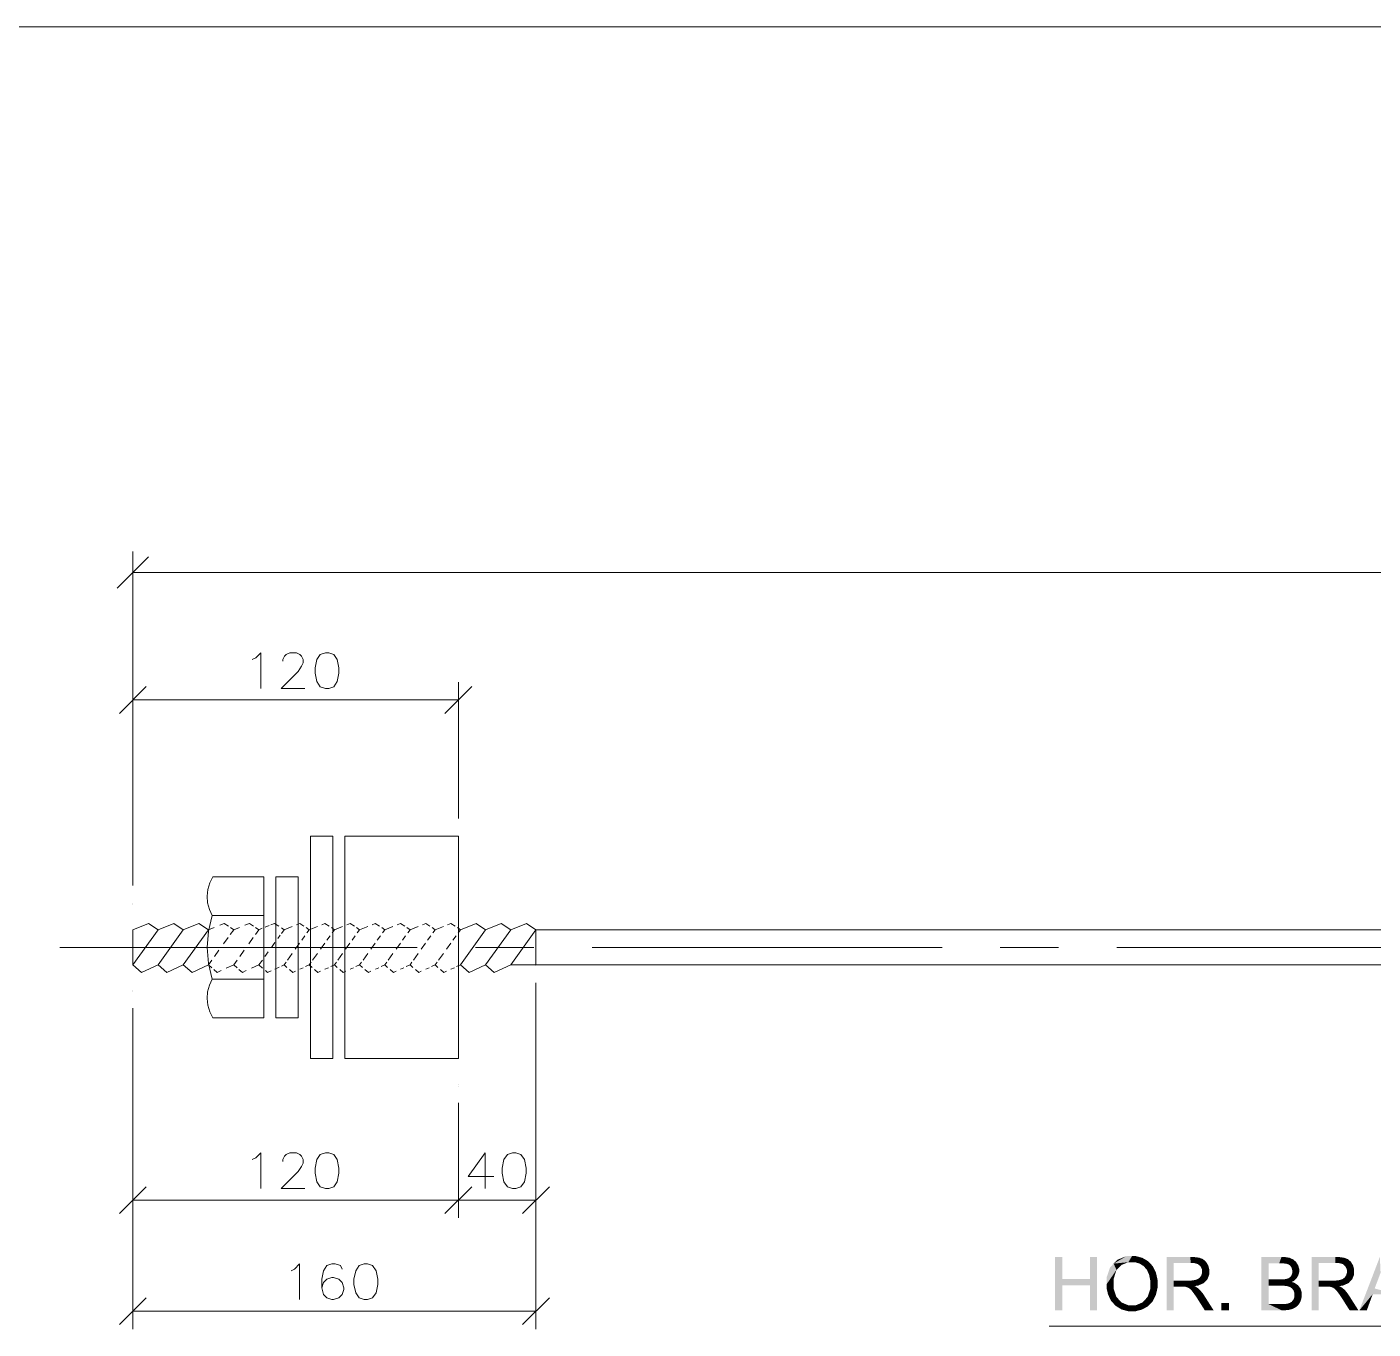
# Model space of a CAD drawing. Header units: millimetres. Extents: x 2 to 579, y 1 to 405.
# Drawn here: x 145.9 to 203.6, y 152.9 to 208.7 of the extents above; entities that cross this region are included whole.
import ezdxf

# ---------------------------------------------------------------- set-up
doc = ezdxf.new("R2010")
doc.units = ezdxf.units.MM
doc.linetypes.add('XKITLINE00', pattern=[0])
doc.layers.add('GraphicObject', color=6, linetype='Continuous', lineweight=0)
doc.layers.add('LinkedObject', color=7, linetype='Continuous', lineweight=0)

# ---------------------------------------------------------------- blocks, each defined once
blk = doc.blocks.new('*A3')
at = {"layer": 'GraphicObject', "color": 3, "linetype": 'XKITLINE00', "lineweight": 0}
blk.add_line((278.51, 208.683), (143.95, 208.683), dxfattribs=at)
blk = doc.blocks.new('*A4')
at = {"layer": 'LinkedObject'}
for points in [[(190.293, 155.003), (189.991, 153.656), (189.991, 155.943)], [(190.293, 155.003), (189.991, 155.943), (190.293, 155.943)], [(191.784, 155.943), (191.482, 155.003), (191.482, 155.943)], [(191.482, 154.733), (191.482, 155.003), (191.784, 155.943)], [(191.482, 154.733), (191.784, 155.943), (191.784, 153.656)], [(193.046, 155.982), (192.499, 155.66), (192.652, 155.821)], [(193.288, 155.982), (192.499, 155.66), (193.046, 155.982)], [(193.129, 155.721), (192.499, 155.66), (193.288, 155.982)], [(193.129, 155.721), (193.288, 155.982), (193.289, 155.721)], [(193.288, 155.982), (193.403, 155.721), (193.289, 155.721)], [(193.732, 155.906), (193.288, 155.982), (193.446, 155.982)], [(193.859, 155.831), (193.288, 155.982), (193.732, 155.906)], [(193.607, 155.664), (193.288, 155.982), (193.859, 155.831)], [(193.403, 155.721), (193.288, 155.982), (193.607, 155.664)], [(193.607, 155.664), (193.859, 155.831), (193.698, 155.607)], [(193.859, 155.831), (193.789, 155.549), (193.698, 155.607)], [(193.789, 155.549), (193.859, 155.831), (193.927, 155.388)], [(194.18, 155.544), (193.859, 155.831), (193.986, 155.755)], [(194.246, 155.409), (193.859, 155.831), (194.18, 155.544)], [(193.927, 155.388), (193.859, 155.831), (194.246, 155.409)], [(195.077, 154.934), (194.775, 153.656), (194.775, 155.943)], [(194.775, 155.943), (195.077, 155.691), (195.077, 154.934)], [(195.8, 155.691), (194.775, 155.943), (195.787, 155.943)], [(195.077, 155.691), (194.775, 155.943), (195.8, 155.691)], [(195.787, 155.943), (195.927, 155.691), (195.8, 155.691)], [(196.172, 155.912), (195.787, 155.943), (195.94, 155.943)], [(196.251, 155.881), (195.787, 155.943), (196.172, 155.912)], [(196.113, 155.639), (195.787, 155.943), (196.251, 155.881)], [(195.927, 155.691), (195.787, 155.943), (196.113, 155.639)], [(196.251, 155.881), (196.171, 155.587), (196.113, 155.639)], [(196.331, 155.851), (196.171, 155.587), (196.251, 155.881)], [(196.171, 155.587), (196.331, 155.851), (196.23, 155.535)], [(196.23, 155.535), (196.331, 155.851), (196.505, 155.664)], [(196.505, 155.664), (196.331, 155.851), (196.458, 155.742)], [(198.837, 155.943), (199.139, 154.713), (198.837, 153.656)], [(199.139, 154.982), (199.139, 154.713), (198.837, 155.943)], [(198.837, 155.943), (199.139, 155.673), (199.139, 154.982)], [(199.597, 155.673), (198.837, 155.943), (199.695, 155.943)], [(199.139, 155.673), (198.837, 155.943), (199.597, 155.673)], [(199.597, 155.673), (199.695, 155.943), (199.72, 155.673)], [(199.695, 155.943), (199.894, 155.657), (199.72, 155.673)], [(199.826, 155.943), (199.894, 155.657), (199.695, 155.943)], [(200.037, 155.908), (199.894, 155.657), (199.826, 155.943)], [(199.894, 155.657), (200.037, 155.908), (199.945, 155.641)], [(199.945, 155.641), (200.037, 155.908), (199.996, 155.625)], [(199.996, 155.625), (200.037, 155.908), (200.116, 155.874)], [(200.116, 155.874), (200.074, 155.566), (199.996, 155.625)], [(200.195, 155.839), (200.074, 155.566), (200.116, 155.874)], [(200.319, 155.732), (200.074, 155.566), (200.195, 155.839)], [(201.286, 154.934), (200.984, 153.656), (200.984, 155.943)], [(200.984, 155.943), (201.286, 155.691), (201.286, 154.934)], [(202.009, 155.691), (200.984, 155.943), (201.996, 155.943)], [(201.286, 155.691), (200.984, 155.943), (202.009, 155.691)], [(201.996, 155.943), (202.136, 155.691), (202.009, 155.691)], [(202.381, 155.912), (201.996, 155.943), (202.149, 155.943)], [(202.46, 155.881), (201.996, 155.943), (202.381, 155.912)], [(202.322, 155.639), (201.996, 155.943), (202.46, 155.881)], [(202.136, 155.691), (201.996, 155.943), (202.322, 155.639)], [(202.46, 155.881), (202.38, 155.587), (202.322, 155.639)], [(202.54, 155.851), (202.38, 155.587), (202.46, 155.881)], [(202.38, 155.587), (202.54, 155.851), (202.439, 155.535)], [(202.439, 155.535), (202.54, 155.851), (202.714, 155.664)], [(202.714, 155.664), (202.54, 155.851), (202.667, 155.742)], [(203.912, 155.943), (203.943, 155.265), (203.034, 153.656)], [(192.499, 155.66), (192.193, 154.769), (192.346, 155.499)], [(192.62, 155.39), (192.193, 154.769), (192.499, 155.66)], [(192.346, 155.499), (192.193, 154.769), (192.193, 155.054)], [(192.504, 155.022), (192.193, 154.769), (192.62, 155.39)], [(192.852, 155.611), (192.499, 155.66), (193.129, 155.721)], [(192.499, 155.66), (192.852, 155.611), (192.736, 155.501)], [(192.62, 155.39), (192.499, 155.66), (192.736, 155.501)], [(193.927, 155.388), (194.246, 155.409), (193.974, 155.284)], [(194.246, 155.409), (194.021, 155.18), (193.974, 155.284)], [(194.021, 155.18), (194.246, 155.409), (194.069, 154.936)], [(194.069, 154.936), (194.246, 155.409), (194.38, 154.967)], [(194.38, 154.967), (194.246, 155.409), (194.313, 155.274)], [(196.505, 155.664), (196.289, 155.401), (196.23, 155.535)], [(196.259, 155.162), (196.6, 155.319), (196.443, 154.909)], [(196.289, 155.265), (196.6, 155.319), (196.259, 155.162)], [(196.553, 155.586), (196.289, 155.401), (196.505, 155.664)], [(196.6, 155.413), (196.289, 155.401), (196.553, 155.586)], [(196.6, 155.319), (196.289, 155.401), (196.6, 155.413)], [(196.289, 155.401), (196.6, 155.319), (196.289, 155.32)], [(196.6, 155.319), (196.289, 155.265), (196.289, 155.32)], [(196.443, 154.909), (196.6, 155.319), (196.522, 154.992)], [(196.522, 154.992), (196.6, 155.319), (196.6, 155.197)], [(200.364, 155.66), (200.074, 155.566), (200.319, 155.732)], [(200.074, 155.566), (200.364, 155.66), (200.102, 155.523)], [(200.364, 155.66), (200.129, 155.479), (200.102, 155.523)], [(200.127, 155.163), (200.454, 155.358), (200.374, 155.082)], [(200.156, 155.262), (200.454, 155.358), (200.127, 155.163)], [(200.129, 155.479), (200.364, 155.66), (200.156, 155.379)], [(200.156, 155.379), (200.364, 155.66), (200.454, 155.358)], [(200.454, 155.358), (200.156, 155.322), (200.156, 155.379)], [(200.156, 155.322), (200.454, 155.358), (200.156, 155.262)], [(200.454, 155.437), (200.364, 155.66), (200.409, 155.588)], [(200.454, 155.358), (200.364, 155.66), (200.454, 155.437)], [(200.374, 155.082), (200.454, 155.358), (200.414, 155.146)], [(200.414, 155.146), (200.454, 155.358), (200.454, 155.285)], [(202.714, 155.664), (202.498, 155.401), (202.439, 155.535)], [(202.468, 155.162), (202.809, 155.319), (202.652, 154.909)], [(202.498, 155.265), (202.809, 155.319), (202.468, 155.162)], [(202.762, 155.586), (202.498, 155.401), (202.714, 155.664)], [(202.809, 155.413), (202.498, 155.401), (202.762, 155.586)], [(202.809, 155.319), (202.498, 155.401), (202.809, 155.413)], [(202.498, 155.401), (202.809, 155.319), (202.498, 155.32)], [(202.809, 155.319), (202.498, 155.265), (202.498, 155.32)], [(202.652, 154.909), (202.809, 155.319), (202.731, 154.992)], [(202.731, 154.992), (202.809, 155.319), (202.809, 155.197)], [(203.034, 153.656), (203.943, 155.265), (203.69, 154.596)], [(190.293, 154.733), (189.991, 153.656), (190.293, 155.003)], [(189.991, 153.656), (190.293, 154.733), (190.293, 153.656)], [(190.293, 155.003), (191.482, 154.733), (190.293, 154.733)], [(191.482, 155.003), (191.482, 154.733), (190.293, 155.003)], [(191.482, 154.733), (191.784, 153.656), (191.482, 153.656)], [(192.193, 154.769), (192.504, 155.022), (192.504, 154.764)], [(192.193, 154.769), (192.504, 154.558), (192.193, 154.619)], [(192.504, 154.558), (192.193, 154.769), (192.504, 154.764)], [(193.958, 154.236), (194.38, 154.796), (194.239, 154.174)], [(194.069, 154.576), (194.38, 154.796), (193.958, 154.236)], [(194.069, 154.797), (194.38, 154.967), (194.38, 154.796)], [(194.069, 154.936), (194.38, 154.967), (194.069, 154.797)], [(194.38, 154.796), (194.069, 154.576), (194.069, 154.797)], [(194.239, 154.174), (194.38, 154.796), (194.309, 154.311)], [(194.309, 154.311), (194.38, 154.796), (194.38, 154.622)], [(195.077, 154.934), (195.077, 154.671), (194.775, 153.656)], [(195.427, 154.671), (195.077, 154.934), (195.726, 154.934)], [(195.077, 154.671), (195.077, 154.934), (195.427, 154.671)], [(195.427, 154.671), (195.726, 154.934), (195.486, 154.671)], [(195.486, 154.671), (195.726, 154.934), (195.57, 154.666)], [(195.57, 154.666), (195.726, 154.934), (195.596, 154.661)], [(195.596, 154.661), (195.726, 154.934), (195.631, 154.652)], [(195.631, 154.652), (195.726, 154.934), (195.7, 154.622)], [(195.7, 154.622), (195.726, 154.934), (195.83, 154.934)], [(195.7, 154.622), (195.83, 154.934), (195.733, 154.6)], [(195.83, 154.934), (195.957, 154.697), (195.733, 154.6)], [(195.733, 154.6), (195.957, 154.697), (195.767, 154.578)], [(195.957, 154.697), (195.844, 154.502), (195.767, 154.578)], [(195.992, 154.956), (195.957, 154.697), (195.83, 154.934)], [(196.017, 154.668), (195.844, 154.502), (195.957, 154.697)], [(195.957, 154.697), (195.992, 154.956), (196.121, 154.719)], [(196.051, 154.977), (196.443, 154.909), (195.992, 154.956)], [(196.364, 154.825), (195.992, 154.956), (196.443, 154.909)], [(196.121, 154.719), (195.992, 154.956), (196.364, 154.825)], [(196.109, 154.999), (196.443, 154.909), (196.051, 154.977)], [(196.443, 154.909), (196.109, 154.999), (196.198, 155.067)], [(196.228, 155.115), (196.443, 154.909), (196.198, 155.067)], [(196.259, 155.162), (196.443, 154.909), (196.228, 155.115)], [(198.837, 153.656), (199.139, 154.713), (199.139, 153.926)], [(199.669, 154.713), (199.139, 154.982), (199.634, 154.982)], [(199.139, 154.713), (199.139, 154.982), (199.669, 154.713)], [(199.778, 154.713), (199.634, 154.982), (199.735, 154.982)], [(199.669, 154.713), (199.634, 154.982), (199.778, 154.713)], [(199.88, 154.996), (200.134, 154.873), (199.735, 154.982)], [(199.735, 154.982), (200.134, 154.873), (199.778, 154.713)], [(199.778, 154.713), (200.134, 154.873), (199.946, 154.693)], [(199.923, 155.009), (200.215, 154.912), (199.88, 154.996)], [(200.134, 154.873), (199.88, 154.996), (200.215, 154.912)], [(199.981, 155.026), (200.215, 154.912), (199.923, 155.009)], [(200.134, 154.873), (200.004, 154.674), (199.946, 154.693)], [(200.068, 155.083), (200.215, 154.912), (199.981, 155.026)], [(200.004, 154.674), (200.134, 154.873), (200.062, 154.655)], [(200.062, 154.655), (200.134, 154.873), (200.153, 154.589)], [(200.374, 155.082), (200.068, 155.083), (200.127, 155.163)], [(200.335, 155.017), (200.068, 155.083), (200.374, 155.082)], [(200.215, 154.912), (200.068, 155.083), (200.335, 155.017)], [(200.397, 154.739), (200.134, 154.873), (200.238, 154.842)], [(200.153, 154.589), (200.134, 154.873), (200.397, 154.739)], [(200.153, 154.589), (200.397, 154.739), (200.186, 154.542)], [(200.186, 154.542), (200.397, 154.739), (200.219, 154.494)], [(200.219, 154.494), (200.397, 154.739), (200.452, 154.665)], [(201.286, 154.934), (201.286, 154.671), (200.984, 153.656)], [(201.637, 154.671), (201.286, 154.934), (201.936, 154.934)], [(201.286, 154.671), (201.286, 154.934), (201.637, 154.671)], [(201.637, 154.671), (201.936, 154.934), (201.695, 154.671)], [(201.695, 154.671), (201.936, 154.934), (201.779, 154.666)], [(201.779, 154.666), (201.936, 154.934), (201.805, 154.661)], [(201.805, 154.661), (201.936, 154.934), (201.84, 154.652)], [(201.84, 154.652), (201.936, 154.934), (201.909, 154.622)], [(201.909, 154.622), (201.936, 154.934), (202.039, 154.934)], [(201.909, 154.622), (202.039, 154.934), (201.943, 154.6)], [(202.039, 154.934), (202.166, 154.697), (201.943, 154.6)], [(201.943, 154.6), (202.166, 154.697), (201.976, 154.578)], [(202.166, 154.697), (202.053, 154.502), (201.976, 154.578)], [(202.201, 154.956), (202.166, 154.697), (202.039, 154.934)], [(202.226, 154.668), (202.053, 154.502), (202.166, 154.697)], [(202.166, 154.697), (202.201, 154.956), (202.33, 154.719)], [(202.26, 154.977), (202.652, 154.909), (202.201, 154.956)], [(202.573, 154.825), (202.201, 154.956), (202.652, 154.909)], [(202.33, 154.719), (202.201, 154.956), (202.573, 154.825)], [(202.318, 154.999), (202.652, 154.909), (202.26, 154.977)], [(202.652, 154.909), (202.318, 154.999), (202.407, 155.067)], [(202.437, 155.115), (202.652, 154.909), (202.407, 155.067)], [(202.468, 155.162), (202.652, 154.909), (202.437, 155.115)], [(192.193, 154.619), (192.504, 154.558), (192.259, 154.333)], [(192.259, 154.333), (192.504, 154.558), (192.324, 154.199)], [(192.324, 154.199), (192.504, 154.558), (192.615, 154.232)], [(192.615, 154.232), (192.582, 153.851), (192.324, 154.199)], [(192.324, 154.199), (192.582, 153.851), (192.39, 154.064)], [(192.727, 154.113), (192.582, 153.851), (192.615, 154.232)], [(192.582, 153.851), (192.727, 154.113), (192.709, 153.773)], [(192.709, 153.773), (192.727, 154.113), (192.838, 153.994)], [(193.848, 154.116), (193.97, 153.829), (193.737, 153.996)], [(194.239, 154.174), (193.848, 154.116), (193.958, 154.236)], [(194.169, 154.036), (193.848, 154.116), (194.239, 154.174)], [(193.97, 153.829), (193.848, 154.116), (194.169, 154.036)], [(194.775, 153.656), (195.077, 154.671), (195.077, 153.656)], [(195.844, 154.502), (196.017, 154.668), (195.887, 154.447)], [(195.887, 154.447), (196.017, 154.668), (195.93, 154.392)], [(195.93, 154.392), (196.017, 154.668), (196.139, 154.583)], [(196.139, 154.583), (196.039, 154.235), (195.93, 154.392)], [(196.139, 154.583), (196.017, 154.668), (196.108, 154.611)], [(196.205, 154.522), (196.039, 154.235), (196.139, 154.583)], [(196.331, 154.37), (196.039, 154.235), (196.205, 154.522)], [(196.039, 154.235), (196.331, 154.37), (196.105, 154.132)], [(196.105, 154.132), (196.331, 154.37), (196.39, 154.278)], [(196.105, 154.132), (196.39, 154.278), (196.407, 153.656)], [(196.407, 153.656), (196.39, 154.278), (196.785, 153.656)], [(200.207, 154.126), (200.496, 154.02), (200.184, 154.085)], [(200.496, 154.02), (200.207, 154.126), (200.23, 154.168)], [(200.452, 154.665), (200.252, 154.383), (200.219, 154.494)], [(200.23, 154.168), (200.563, 154.319), (200.496, 154.02)], [(200.252, 154.265), (200.563, 154.319), (200.23, 154.168)], [(200.508, 154.592), (200.252, 154.383), (200.452, 154.665)], [(200.563, 154.419), (200.252, 154.383), (200.508, 154.592)], [(200.563, 154.319), (200.252, 154.383), (200.563, 154.419)], [(200.252, 154.383), (200.563, 154.319), (200.252, 154.319)], [(200.563, 154.319), (200.252, 154.265), (200.252, 154.319)], [(200.496, 154.02), (200.563, 154.319), (200.529, 154.089)], [(200.529, 154.089), (200.563, 154.319), (200.563, 154.239)], [(200.984, 153.656), (201.286, 154.671), (201.286, 153.656)], [(202.053, 154.502), (202.226, 154.668), (202.096, 154.447)], [(202.096, 154.447), (202.226, 154.668), (202.139, 154.392)], [(202.139, 154.392), (202.226, 154.668), (202.348, 154.583)], [(202.348, 154.583), (202.248, 154.235), (202.139, 154.392)], [(202.348, 154.583), (202.226, 154.668), (202.317, 154.611)], [(202.415, 154.522), (202.248, 154.235), (202.348, 154.583)], [(202.54, 154.37), (202.248, 154.235), (202.415, 154.522)], [(202.248, 154.235), (202.54, 154.37), (202.314, 154.132)], [(202.314, 154.132), (202.54, 154.37), (202.599, 154.278)], [(202.314, 154.132), (202.599, 154.278), (202.616, 153.656)], [(202.616, 153.656), (202.599, 154.278), (202.994, 153.656)], [(203.604, 154.349), (203.034, 153.656), (203.69, 154.596)], [(203.034, 153.656), (203.604, 154.349), (203.353, 153.656)], [(203.69, 154.596), (204.562, 154.349), (203.604, 154.349)], [(192.838, 153.994), (193.286, 153.617), (192.709, 153.773)], [(192.709, 153.773), (193.286, 153.617), (192.836, 153.695)], [(192.836, 153.695), (193.286, 153.617), (193.125, 153.617)], [(193.117, 153.876), (193.286, 153.617), (192.838, 153.994)], [(193.286, 153.617), (193.117, 153.876), (193.285, 153.876)], [(193.456, 153.876), (193.286, 153.617), (193.285, 153.876)], [(193.286, 153.617), (193.456, 153.876), (193.435, 153.617)], [(193.435, 153.617), (193.456, 153.876), (193.713, 153.688)], [(193.842, 153.758), (193.456, 153.876), (193.737, 153.996)], [(193.713, 153.688), (193.456, 153.876), (193.842, 153.758)], [(193.737, 153.996), (193.97, 153.829), (193.842, 153.758)], [(197.439, 153.976), (197.119, 153.656), (197.119, 153.976)], [(197.439, 153.656), (197.119, 153.656), (197.439, 153.976)], [(199.139, 153.926), (199.709, 153.656), (198.837, 153.656)], [(199.71, 153.926), (199.709, 153.656), (199.139, 153.926)], [(199.71, 153.926), (199.818, 153.656), (199.709, 153.656)], [(199.783, 153.926), (199.818, 153.656), (199.71, 153.926)], [(199.886, 153.931), (200.002, 153.675), (199.783, 153.926)], [(199.783, 153.926), (200.002, 153.675), (199.818, 153.656)], [(199.916, 153.937), (200.002, 153.675), (199.886, 153.931)], [(200.078, 153.694), (199.916, 153.937), (199.968, 153.946)], [(200.002, 153.675), (199.916, 153.937), (200.078, 153.694)], [(200.056, 153.977), (200.328, 153.807), (199.968, 153.946)], [(199.968, 153.946), (200.328, 153.807), (200.078, 153.694)], [(200.091, 153.999), (200.328, 153.807), (200.056, 153.977)], [(200.078, 153.694), (200.328, 153.807), (200.153, 153.713)], [(200.328, 153.807), (200.091, 153.999), (200.126, 154.021)], [(200.184, 154.085), (200.496, 154.02), (200.126, 154.021)], [(200.126, 154.021), (200.496, 154.02), (200.328, 153.807)], [(200.153, 153.713), (200.328, 153.807), (200.278, 153.77)], [(200.328, 153.807), (200.496, 154.02), (200.378, 153.845)], [(200.378, 153.845), (200.496, 154.02), (200.462, 153.951)]]:
    blk.add_hatch(color=7, dxfattribs=at).paths.add_polyline_path(points, flags=17)
at = {"layer": 'LinkedObject', "color": 1, "linetype": 'XKITLINE00', "lineweight": 0}
for p, q in [((151.126, 185.969), (149.776, 184.619)), ((150.451, 171.957), (150.451, 186.194)), ((272.926, 185.294), (150.451, 185.294)), ((151.025, 180.399), (149.877, 179.251)), ((150.451, 171.874), (150.451, 180.59)), ((163.831, 179.251), (164.978, 180.399)), ((164.404, 174.75), (164.404, 180.59)), ((164.404, 179.825), (150.451, 179.825)), ((167.731, 167.698), (167.731, 152.853)), ((167.731, 167.655), (167.731, 157.616)), ((150.451, 166.618), (150.451, 157.616)), ((150.451, 166.566), (150.451, 152.853)), ((164.404, 162.559), (164.404, 157.616)), ((164.404, 162.507), (164.404, 157.616)), ((151.025, 158.955), (149.877, 157.807)), ((163.831, 157.807), (164.978, 158.955)), ((164.978, 158.955), (163.831, 157.807)), ((167.157, 157.807), (168.305, 158.955)), ((164.404, 158.381), (150.451, 158.381)), ((167.731, 158.381), (164.404, 158.381)), ((151.025, 154.192), (149.877, 153.044)), ((167.157, 153.044), (168.305, 154.192)), ((150.451, 153.618), (167.731, 153.618))]:
    blk.add_line(p, q, dxfattribs=at)
at = {"layer": 'LinkedObject', "color": 7, "linetype": 'XKITLINE00', "lineweight": 0}
for p, q in [((150.451, 185.294), (150.451, 185.294)), ((155.715, 181.634), (155.934, 181.852)), ((155.934, 181.852), (155.934, 180.322)), ((157.027, 181.779), (157.173, 181.852)), ((157.173, 181.852), (157.464, 181.852)), ((157.464, 181.852), (157.61, 181.779)), ((158.703, 181.852), (158.484, 181.779)), ((158.848, 181.852), (158.703, 181.852)), ((159.067, 181.779), (158.848, 181.852)), ((155.57, 181.561), (155.715, 181.634)), ((156.881, 181.561), (156.954, 181.707)), ((156.881, 181.488), (156.881, 181.561)), ((156.954, 181.707), (157.027, 181.779)), ((157.683, 181.269), (157.537, 181.051)), ((157.61, 181.779), (157.683, 181.707)), ((157.683, 181.707), (157.755, 181.561)), ((157.755, 181.415), (157.683, 181.269)), ((157.755, 181.561), (157.755, 181.415)), ((158.338, 181.561), (158.265, 181.197)), ((158.484, 181.779), (158.338, 181.561)), ((159.213, 181.561), (159.067, 181.779)), ((159.285, 181.197), (159.213, 181.561)), ((157.537, 181.051), (156.808, 180.322)), ((158.265, 181.197), (158.265, 180.978)), ((158.265, 180.978), (158.338, 180.614)), ((159.213, 180.614), (159.285, 180.978)), ((159.285, 180.978), (159.285, 181.197)), ((156.808, 180.322), (157.828, 180.322)), ((158.338, 180.614), (158.484, 180.395)), ((158.484, 180.395), (158.703, 180.322)), ((158.703, 180.322), (158.848, 180.322)), ((158.848, 180.322), (159.067, 180.395)), ((159.067, 180.395), (159.213, 180.614)), ((150.451, 179.825), (150.451, 179.825)), ((164.404, 173.985), (164.404, 173.985)), ((150.451, 171.109), (150.451, 171.109)), ((150.451, 171.057), (150.451, 171.057)), ((150.451, 169.977), (151.124, 170.247)), ((150.451, 168.463), (151.531, 169.977)), ((150.451, 169.977), (150.451, 168.463)), ((151.124, 170.247), (151.531, 169.977)), ((151.531, 169.977), (152.204, 170.247)), ((151.531, 168.463), (152.611, 169.977)), ((152.204, 170.247), (152.611, 169.977)), ((152.611, 169.977), (153.284, 170.247)), ((152.611, 168.463), (153.691, 169.977)), ((153.284, 170.247), (153.691, 169.977)), ((153.691, 169.977), (153.94, 170.077)), ((154.171, 170.169), (154.364, 170.247)), ((154.364, 170.247), (154.548, 170.125)), ((154.624, 169.772), (154.771, 169.977)), ((154.633, 170.069), (154.771, 169.977)), ((154.771, 169.977), (155.02, 170.077)), ((155.251, 170.169), (155.444, 170.247)), ((155.444, 170.247), (155.628, 170.125)), ((155.704, 169.772), (155.851, 169.977)), ((155.713, 170.069), (155.851, 169.977)), ((155.851, 169.977), (155.997, 170.036)), ((156.121, 170.085), (156.292, 170.154)), ((156.362, 170.182), (156.524, 170.247)), ((156.524, 170.247), (156.708, 170.125)), ((156.662, 169.6), (156.767, 169.747)), ((156.816, 170.053), (156.931, 169.977)), ((156.816, 169.816), (156.931, 169.977)), ((156.931, 169.977), (157.281, 170.117)), ((157.464, 170.19), (157.604, 170.247)), ((157.604, 170.247), (157.785, 170.127)), ((157.688, 169.525), (157.824, 169.715)), ((157.881, 170.064), (158.011, 169.977)), ((157.911, 169.837), (158.011, 169.977)), ((158.011, 169.977), (158.361, 170.117)), ((158.544, 170.19), (158.684, 170.247)), ((158.684, 170.247), (158.865, 170.127)), ((158.768, 169.525), (158.904, 169.715)), ((158.961, 170.064), (159.091, 169.977)), ((158.991, 169.837), (159.091, 169.977)), ((159.091, 169.977), (159.441, 170.117)), ((159.624, 170.19), (159.764, 170.247)), ((159.764, 170.247), (159.945, 170.127)), ((159.848, 169.525), (159.984, 169.715)), ((160.041, 170.064), (160.171, 169.977)), ((160.071, 169.837), (160.171, 169.977)), ((160.171, 169.977), (160.521, 170.117)), ((160.704, 170.19), (160.844, 170.247)), ((160.844, 170.247), (161.025, 170.127)), ((160.928, 169.525), (161.064, 169.715)), ((161.121, 170.064), (161.251, 169.977)), ((161.151, 169.837), (161.251, 169.977)), ((161.251, 169.977), (161.601, 170.117)), ((161.784, 170.19), (161.924, 170.247)), ((161.924, 170.247), (162.105, 170.127)), ((162.008, 169.525), (162.144, 169.715)), ((162.201, 170.064), (162.331, 169.977)), ((162.231, 169.837), (162.331, 169.977)), ((162.331, 169.977), (162.681, 170.117)), ((162.864, 170.19), (163.004, 170.247)), ((163.004, 170.247), (163.185, 170.127)), ((163.088, 169.525), (163.224, 169.715)), ((163.281, 170.064), (163.411, 169.977)), ((163.311, 169.837), (163.411, 169.977)), ((163.411, 169.977), (163.761, 170.117)), ((163.944, 170.19), (164.084, 170.247)), ((164.084, 170.247), (164.265, 170.127)), ((164.168, 169.525), (164.304, 169.715)), ((164.361, 170.064), (164.491, 169.977)), ((164.391, 169.837), (164.491, 169.977)), ((164.491, 169.977), (165.164, 170.247)), ((164.491, 168.463), (165.571, 169.977)), ((165.164, 170.247), (165.571, 169.977)), ((165.571, 169.977), (166.244, 170.247)), ((165.571, 168.463), (166.651, 169.977)), ((166.244, 170.247), (166.651, 169.977)), ((166.651, 169.977), (167.324, 170.247)), ((166.651, 168.463), (167.731, 169.977)), ((167.324, 170.247), (167.731, 169.977)), ((167.731, 169.977), (255.646, 169.977)), ((167.731, 169.977), (167.731, 168.463)), ((154.334, 169.365), (154.534, 169.646)), ((155.414, 169.365), (155.614, 169.646)), ((156.391, 169.22), (156.538, 169.426)), ((157.411, 169.137), (157.597, 169.397)), ((158.491, 169.137), (158.677, 169.397)), ((159.571, 169.137), (159.757, 169.397)), ((160.651, 169.137), (160.837, 169.397)), ((161.731, 169.137), (161.917, 169.397)), ((162.811, 169.137), (162.997, 169.397)), ((163.891, 169.137), (164.077, 169.397)), ((153.691, 168.463), (153.836, 168.667)), ((153.954, 168.832), (154.141, 169.094)), ((154.771, 168.463), (154.916, 168.667)), ((155.034, 168.832), (155.221, 169.094)), ((155.851, 168.463), (156.002, 168.675)), ((156.109, 168.825), (156.249, 169.021)), ((156.931, 168.463), (157.016, 168.583)), ((157.077, 168.668), (157.282, 168.955)), ((158.011, 168.463), (158.096, 168.583)), ((158.157, 168.668), (158.362, 168.955)), ((159.091, 168.463), (159.176, 168.583)), ((159.237, 168.668), (159.442, 168.955)), ((160.171, 168.463), (160.256, 168.583)), ((160.317, 168.668), (160.522, 168.955)), ((161.251, 168.463), (161.336, 168.583)), ((161.397, 168.668), (161.602, 168.955)), ((162.331, 168.463), (162.416, 168.583)), ((162.477, 168.668), (162.682, 168.955)), ((163.411, 168.463), (163.496, 168.583)), ((163.557, 168.668), (163.762, 168.955)), ((164.491, 168.463), (164.576, 168.583)), ((150.825, 168.148), (150.451, 168.463)), ((151.531, 168.463), (150.825, 168.148)), ((151.905, 168.148), (151.531, 168.463)), ((152.611, 168.463), (151.905, 168.148)), ((152.985, 168.148), (152.611, 168.463)), ((153.691, 168.463), (152.985, 168.148)), ((153.834, 168.343), (153.691, 168.463)), ((154.065, 168.148), (153.919, 168.271)), ((154.233, 168.223), (154.065, 168.148)), ((154.771, 168.463), (154.451, 168.32)), ((154.914, 168.343), (154.771, 168.463)), ((155.145, 168.148), (154.999, 168.271)), ((155.313, 168.223), (155.145, 168.148)), ((155.851, 168.463), (155.531, 168.32)), ((156.014, 168.326), (155.851, 168.463)), ((156.225, 168.148), (156.137, 168.222)), ((156.384, 168.219), (156.225, 168.148)), ((156.724, 168.371), (156.536, 168.287)), ((156.931, 168.463), (156.816, 168.412)), ((157.051, 168.362), (156.931, 168.463)), ((157.305, 168.148), (157.16, 168.27)), ((157.416, 168.197), (157.305, 168.148)), ((157.752, 168.347), (157.605, 168.282)), ((158.011, 168.463), (157.851, 168.392)), ((158.131, 168.362), (158.011, 168.463)), ((158.385, 168.148), (158.24, 168.27)), ((158.496, 168.197), (158.385, 168.148)), ((158.832, 168.347), (158.685, 168.282)), ((159.091, 168.463), (158.931, 168.392)), ((159.211, 168.362), (159.091, 168.463)), ((159.465, 168.148), (159.32, 168.27)), ((159.576, 168.197), (159.465, 168.148)), ((159.912, 168.347), (159.765, 168.282)), ((160.171, 168.463), (160.011, 168.392)), ((160.291, 168.362), (160.171, 168.463)), ((160.545, 168.148), (160.4, 168.27)), ((160.656, 168.197), (160.545, 168.148)), ((160.992, 168.347), (160.845, 168.282)), ((161.251, 168.463), (161.091, 168.392)), ((161.371, 168.362), (161.251, 168.463)), ((161.625, 168.148), (161.48, 168.27)), ((161.736, 168.197), (161.625, 168.148)), ((162.072, 168.347), (161.925, 168.282)), ((162.331, 168.463), (162.171, 168.392)), ((162.451, 168.362), (162.331, 168.463)), ((162.705, 168.148), (162.56, 168.27)), ((162.816, 168.197), (162.705, 168.148)), ((163.152, 168.347), (163.005, 168.282)), ((163.411, 168.463), (163.251, 168.392)), ((163.531, 168.362), (163.411, 168.463)), ((163.785, 168.148), (163.64, 168.27)), ((163.896, 168.197), (163.785, 168.148)), ((164.232, 168.347), (164.085, 168.282)), ((164.491, 168.463), (164.331, 168.392)), ((164.865, 168.148), (164.491, 168.463)), ((165.571, 168.463), (164.865, 168.148)), ((165.945, 168.148), (165.571, 168.463)), ((166.651, 168.463), (165.945, 168.148)), ((255.646, 168.463), (166.651, 168.463)), ((167.731, 168.463), (167.731, 168.463)), ((167.731, 168.42), (167.731, 168.42)), ((150.451, 167.383), (150.451, 167.383)), ((150.451, 167.331), (150.451, 167.331)), ((164.404, 163.324), (164.404, 163.324)), ((164.404, 163.272), (164.404, 163.272)), ((155.57, 160.117), (155.715, 160.19)), ((155.715, 160.19), (155.934, 160.408)), ((155.934, 160.408), (155.934, 158.878)), ((156.881, 160.117), (156.954, 160.263)), ((156.881, 160.044), (156.881, 160.117)), ((156.954, 160.263), (157.027, 160.335)), ((157.027, 160.335), (157.173, 160.408)), ((157.173, 160.408), (157.464, 160.408)), ((157.464, 160.408), (157.61, 160.335)), ((157.61, 160.335), (157.683, 160.263)), ((157.683, 160.263), (157.755, 160.117)), ((157.755, 159.971), (157.683, 159.825)), ((157.755, 160.117), (157.755, 159.971)), ((158.338, 160.117), (158.265, 159.753)), ((158.484, 160.335), (158.338, 160.117)), ((158.703, 160.408), (158.484, 160.335)), ((158.848, 160.408), (158.703, 160.408)), ((159.067, 160.335), (158.848, 160.408)), ((159.213, 160.117), (159.067, 160.335)), ((159.285, 159.753), (159.213, 160.117)), ((165.558, 160.408), (164.829, 159.388)), ((165.558, 158.878), (165.558, 160.408)), ((166.359, 160.117), (166.286, 159.753)), ((166.505, 160.335), (166.359, 160.117)), ((166.723, 160.408), (166.505, 160.335)), ((166.869, 160.408), (166.723, 160.408)), ((167.088, 160.335), (166.869, 160.408)), ((167.233, 160.117), (167.088, 160.335)), ((167.306, 159.753), (167.233, 160.117)), ((157.537, 159.607), (156.808, 158.878)), ((157.683, 159.825), (157.537, 159.607)), ((158.265, 159.753), (158.265, 159.534)), ((158.265, 159.534), (158.338, 159.17)), ((159.213, 159.17), (159.285, 159.534)), ((159.285, 159.534), (159.285, 159.753)), ((164.829, 159.388), (165.922, 159.388)), ((166.286, 159.753), (166.286, 159.534)), ((166.286, 159.534), (166.359, 159.17)), ((167.233, 159.17), (167.306, 159.534)), ((167.306, 159.534), (167.306, 159.753)), ((156.808, 158.878), (157.828, 158.878)), ((158.338, 159.17), (158.484, 158.951)), ((158.484, 158.951), (158.703, 158.878)), ((158.703, 158.878), (158.848, 158.878)), ((158.848, 158.878), (159.067, 158.951)), ((159.067, 158.951), (159.213, 159.17)), ((166.359, 159.17), (166.505, 158.951)), ((166.505, 158.951), (166.723, 158.878)), ((166.723, 158.878), (166.869, 158.878)), ((166.869, 158.878), (167.088, 158.951)), ((167.088, 158.951), (167.233, 159.17)), ((150.451, 158.381), (150.451, 158.381)), ((164.404, 158.381), (164.404, 158.381)), ((157.233, 155.354), (157.379, 155.427)), ((157.379, 155.427), (157.597, 155.645)), ((157.597, 155.645), (157.597, 154.115)), ((158.617, 155.354), (158.544, 154.989)), ((158.763, 155.572), (158.617, 155.354)), ((158.982, 155.645), (158.763, 155.572)), ((159.127, 155.645), (158.982, 155.645)), ((159.346, 155.572), (159.127, 155.645)), ((159.419, 155.427), (159.346, 155.572)), ((160.002, 155.354), (159.929, 154.989)), ((160.147, 155.572), (160.002, 155.354)), ((160.366, 155.645), (160.147, 155.572)), ((160.512, 155.645), (160.366, 155.645)), ((160.73, 155.572), (160.512, 155.645)), ((160.876, 155.354), (160.73, 155.572)), ((160.949, 154.989), (160.876, 155.354)), ((158.544, 154.989), (158.544, 154.625)), ((158.617, 154.844), (158.544, 154.625)), ((158.763, 154.989), (158.617, 154.844)), ((158.982, 155.062), (158.763, 154.989)), ((159.054, 155.062), (158.982, 155.062)), ((159.273, 154.989), (159.054, 155.062)), ((159.419, 154.844), (159.273, 154.989)), ((159.492, 154.625), (159.419, 154.844)), ((159.929, 154.989), (159.929, 154.771)), ((159.929, 154.771), (160.002, 154.407)), ((160.876, 154.407), (160.949, 154.771)), ((160.949, 154.771), (160.949, 154.989)), ((158.544, 154.625), (158.617, 154.334)), ((158.617, 154.334), (158.763, 154.188)), ((158.763, 154.188), (158.982, 154.115)), ((158.982, 154.115), (159.054, 154.115)), ((159.054, 154.115), (159.273, 154.188)), ((159.273, 154.188), (159.419, 154.334)), ((159.419, 154.334), (159.492, 154.552)), ((159.492, 154.552), (159.492, 154.625)), ((160.002, 154.407), (160.147, 154.188)), ((160.147, 154.188), (160.366, 154.115)), ((160.366, 154.115), (160.512, 154.115)), ((160.512, 154.115), (160.73, 154.188)), ((160.73, 154.188), (160.876, 154.407)), ((167.731, 153.618), (167.731, 153.618)), ((189.735, 152.979), (192.04, 152.979)), ((192.04, 152.979), (194.524, 152.979)), ((194.524, 152.979), (196.829, 152.979)), ((196.829, 152.979), (197.716, 152.979)), ((197.716, 152.979), (198.604, 152.979)), ((198.604, 152.979), (200.733, 152.979)), ((200.733, 152.979), (203.038, 152.979)), ((203.038, 152.979), (205.167, 152.979))]:
    blk.add_line(p, q, dxfattribs=at)
at = {"layer": 'LinkedObject', "color": 6, "linetype": 'XKITLINE00', "lineweight": 0}
for p, q in [((158.061, 173.985), (159.02, 173.985)), ((158.061, 164.456), (158.061, 173.985)), ((159.02, 164.456), (159.02, 173.985)), ((159.538, 173.985), (164.404, 173.985)), ((159.538, 164.456), (159.538, 173.985)), ((164.404, 164.456), (164.404, 173.985)), ((153.873, 172.245), (153.743, 171.985)), ((156.065, 172.245), (153.873, 172.245)), ((156.065, 172.245), (156.065, 169.22)), ((156.584, 166.196), (156.584, 172.245)), ((156.584, 172.245), (157.543, 172.245)), ((157.543, 166.196), (157.543, 172.245)), ((153.662, 171.705), (153.632, 171.416)), ((153.632, 171.416), (153.656, 171.126)), ((153.743, 171.985), (153.662, 171.705)), ((153.656, 171.126), (153.731, 170.845)), ((153.731, 170.845), (153.856, 170.582)), ((153.856, 170.582), (153.689, 169.91)), ((153.856, 170.582), (156.065, 170.582)), ((153.689, 169.91), (153.633, 169.22)), ((147.314, 169.22), (162.64, 169.22)), ((153.633, 169.22), (153.689, 168.53)), ((156.065, 166.196), (156.065, 169.22)), ((165.14, 169.22), (167.64, 169.22)), ((170.14, 169.22), (185.14, 169.22)), ((187.64, 169.22), (190.14, 169.22)), ((192.64, 169.22), (207.64, 169.22)), ((153.689, 168.53), (153.856, 167.858)), ((153.731, 167.595), (153.656, 167.314)), ((153.856, 167.858), (153.731, 167.595)), ((153.856, 167.858), (156.065, 167.858)), ((153.656, 167.314), (153.632, 167.024)), ((153.632, 167.024), (153.662, 166.735)), ((153.662, 166.735), (153.743, 166.456)), ((153.743, 166.456), (153.873, 166.196)), ((156.065, 166.196), (153.873, 166.196)), ((156.584, 166.196), (157.543, 166.196)), ((158.061, 164.456), (159.02, 164.456)), ((159.538, 164.456), (164.404, 164.456))]:
    blk.add_line(p, q, dxfattribs=at)

msp = doc.modelspace()

# ---------------------------------------------------------------- block references
at = {"lineweight": 0}
for name in ['*A3', '*A4']:
    msp.add_blockref(name, (0, 0), dxfattribs=at)

doc.saveas('drawing.dxf')
